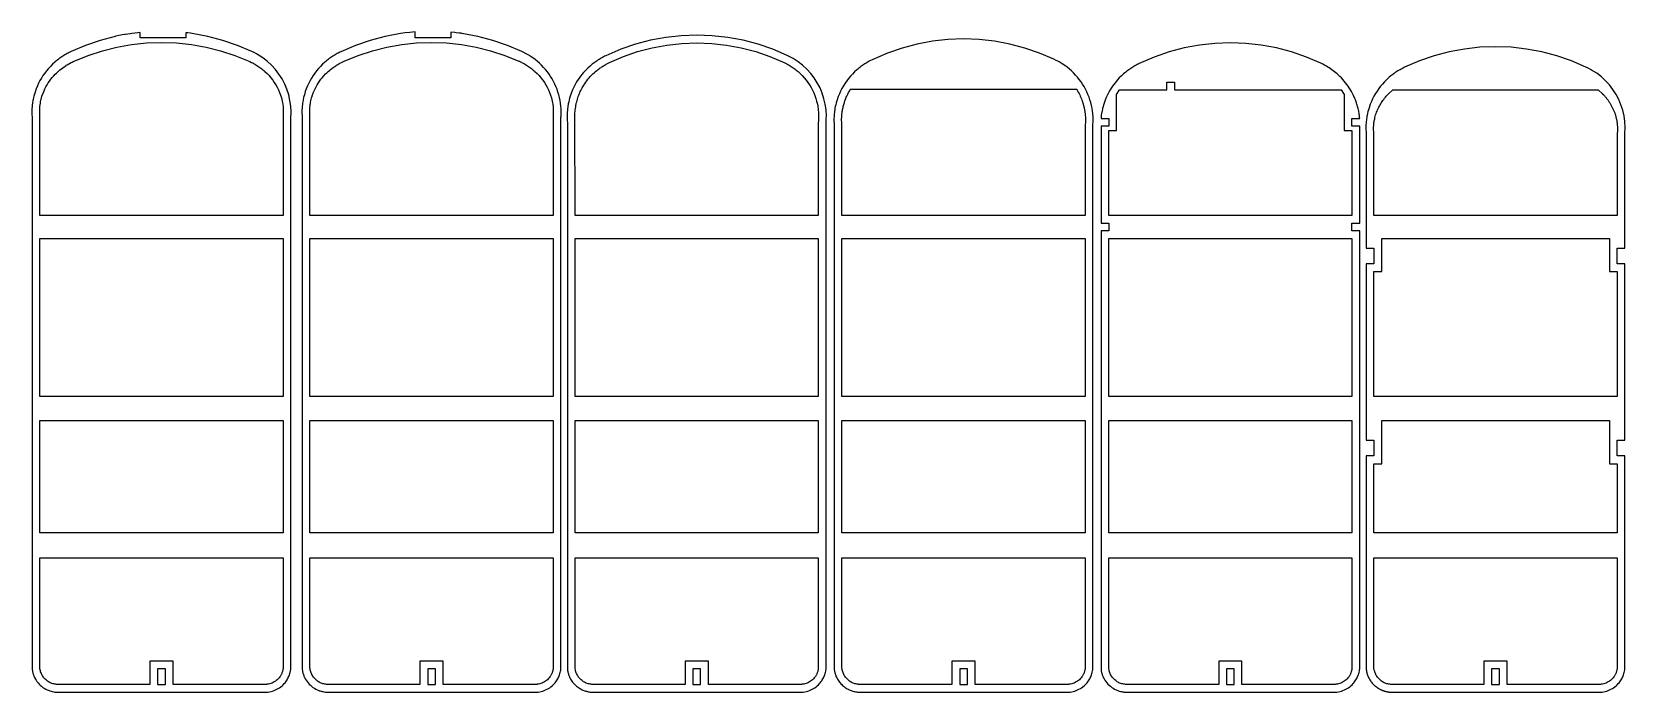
# Model space of a CAD drawing. Extents: x -23.6 to 62.2, y -80.9 to -11.5.
# Drawn here: x 10.8 to 62.2, y -80.9 to -59.6 of the extents above; entities that cross this region are included whole.
import ezdxf

# ---------------------------------------------------------------- set-up
doc = ezdxf.new("R2010")
doc.units = 0
doc.layers.get('0').update_dxf_attribs({"linetype": 'CONTINUOUS'})
doc.layers.add('SECTIONCUTEDGES', color=18, linetype='CONTINUOUS')

msp = doc.modelspace()

# ---------------------------------------------------------------- linework, layer by layer
msp.add_lwpolyline([(23.544, -80.666), (23.794, -80.666), (23.794, -80.166), (23.544, -80.166)], close=True)
at = {"layer": 'SECTIONCUTEDGES'}
for points in [[(11.215, -80.818), (11.264, -80.842), (11.324, -80.867), (11.35, -80.876), (11.391, -80.888), (11.419, -80.896), (11.438, -80.9), (11.475, -80.907), (11.513, -80.912), (11.537, -80.914), (11.557, -80.916), (18.348, -80.916), (18.393, -80.912), (18.442, -80.904), (18.491, -80.894), (18.54, -80.881), (18.587, -80.865), (18.634, -80.846), (18.679, -80.824), (18.723, -80.8), (18.765, -80.773), (18.805, -80.743), (18.844, -80.711), (18.881, -80.677), (18.915, -80.641), (18.94, -80.613), (18.963, -80.583), (18.984, -80.553), (19.005, -80.522), (19.024, -80.489), (19.041, -80.456), (19.057, -80.423), (19.072, -80.388), (19.085, -80.353), (19.096, -80.318), (19.106, -80.282), (19.118, -80.226), (19.124, -80.186), (19.126, -80.162), (19.126, -62.413), (19.129, -62.351), (19.134, -62.271), (19.136, -62.226), (19.136, -62.199), (19.126, -62.014), (19.1, -61.83), (19.059, -61.649), (19.002, -61.472), (18.93, -61.301), (18.844, -61.136), (18.744, -60.98), (18.631, -60.832), (18.506, -60.695), (18.369, -60.57), (18.222, -60.456), (18.052, -60.347), (18.023, -60.331), (17.939, -60.288), (17.869, -60.254), (17.406, -60.055), (16.932, -59.892), (16.446, -59.764), (15.947, -59.671), (15.934, -59.669), (15.885, -59.663), (15.799, -59.655), (15.742, -59.649), (15.742, -59.81), (14.264, -59.81), (14.264, -59.637), (14.184, -59.647), (13.995, -59.67), (13.941, -59.677), (13.867, -59.688), (13.793, -59.699), (13.756, -59.706), (13.682, -59.719), (13.645, -59.725), (13.571, -59.74), (13.478, -59.76), (13.458, -59.764), (12.973, -59.892), (12.498, -60.055), (12.037, -60.253), (12.012, -60.265), (11.975, -60.283), (11.942, -60.301), (11.907, -60.32), (11.873, -60.339), (11.838, -60.359), (11.804, -60.38), (11.771, -60.401), (11.738, -60.423), (11.705, -60.445), (11.672, -60.468), (11.64, -60.492), (11.609, -60.516), (11.577, -60.54), (11.518, -60.589), (11.509, -60.597), (11.436, -60.664), (11.368, -60.731), (11.303, -60.801), (11.241, -60.874), (11.183, -60.95), (11.128, -61.028), (11.077, -61.109), (11.03, -61.192), (10.986, -61.277), (10.946, -61.364), (10.91, -61.452), (10.871, -61.564), (10.851, -61.63), (10.835, -61.69), (10.824, -61.735), (10.811, -61.796), (10.804, -61.834), (10.8, -61.856), (10.793, -61.9), (10.789, -61.923), (10.784, -61.967), (10.779, -62.012), (10.775, -62.057), (10.773, -62.079), (10.77, -62.137), (10.769, -62.183), (10.769, -62.243), (10.77, -62.269), (10.773, -62.311), (10.775, -62.345), (10.778, -62.405), (10.778, -62.422), (10.779, -80.173), (10.781, -80.192), (10.785, -80.218), (10.788, -80.239), (10.792, -80.26), (10.797, -80.281), (10.802, -80.301), (10.807, -80.322), (10.814, -80.342), (10.82, -80.362), (10.828, -80.382), (10.836, -80.402), (10.844, -80.421), (10.853, -80.44), (10.871, -80.476), (10.875, -80.484), (10.903, -80.53), (10.934, -80.574), (10.967, -80.617), (11.003, -80.657), (11.041, -80.694), (11.081, -80.729), (11.124, -80.762), (11.169, -80.791)], [(19.932, -80.818), (19.98, -80.842), (20.033, -80.864), (20.047, -80.869), (20.07, -80.877), (20.104, -80.887), (20.136, -80.896), (20.155, -80.9), (20.192, -80.907), (20.23, -80.912), (20.254, -80.914), (20.273, -80.916), (27.065, -80.916), (27.11, -80.912), (27.159, -80.904), (27.208, -80.894), (27.257, -80.881), (27.304, -80.865), (27.351, -80.846), (27.396, -80.824), (27.44, -80.8), (27.482, -80.773), (27.522, -80.743), (27.561, -80.711), (27.598, -80.677), (27.632, -80.641), (27.657, -80.613), (27.68, -80.583), (27.701, -80.553), (27.722, -80.522), (27.74, -80.489), (27.758, -80.456), (27.774, -80.423), (27.788, -80.388), (27.801, -80.353), (27.813, -80.318), (27.823, -80.282), (27.832, -80.241), (27.837, -80.211), (27.842, -80.178), (27.843, -80.162), (27.843, -62.422), (27.845, -62.366), (27.847, -62.338), (27.851, -62.274), (27.852, -62.264), (27.853, -62.218), (27.853, -62.199), (27.85, -62.106), (27.843, -62.014), (27.832, -61.922), (27.817, -61.83), (27.798, -61.739), (27.776, -61.649), (27.749, -61.56), (27.719, -61.472), (27.685, -61.386), (27.647, -61.301), (27.606, -61.218), (27.561, -61.136), (27.513, -61.057), (27.461, -60.98), (27.406, -60.905), (27.348, -60.832), (27.287, -60.763), (27.222, -60.695), (27.155, -60.631), (27.086, -60.57), (27.013, -60.511), (26.939, -60.456), (26.854, -60.399), (26.827, -60.383), (26.788, -60.359), (26.726, -60.324), (26.625, -60.273), (26.585, -60.253), (26.123, -60.055), (25.649, -59.892), (25.163, -59.764), (24.651, -59.669), (24.624, -59.665), (24.56, -59.658), (24.465, -59.648), (24.415, -59.643), (24.296, -59.631), (24.296, -59.81), (23.144, -59.81), (23.144, -59.619), (22.972, -59.637), (22.817, -59.653), (22.672, -59.672), (22.175, -59.764), (21.69, -59.892), (21.215, -60.055), (20.741, -60.259), (20.711, -60.274), (20.659, -60.301), (20.624, -60.32), (20.59, -60.339), (20.555, -60.359), (20.521, -60.38), (20.488, -60.401), (20.455, -60.423), (20.422, -60.445), (20.389, -60.468), (20.357, -60.492), (20.326, -60.516), (20.294, -60.54), (20.253, -60.574), (20.223, -60.599), (20.152, -60.664), (20.085, -60.731), (20.02, -60.801), (19.958, -60.874), (19.9, -60.95), (19.845, -61.028), (19.794, -61.109), (19.747, -61.192), (19.703, -61.277), (19.663, -61.364), (19.627, -61.452), (19.595, -61.542), (19.576, -61.6), (19.563, -61.645), (19.548, -61.705), (19.541, -61.735), (19.528, -61.796), (19.52, -61.834), (19.513, -61.878), (19.506, -61.923), (19.5, -61.967), (19.496, -62.012), (19.493, -62.034), (19.49, -62.079), (19.487, -62.137), (19.486, -62.16), (19.486, -62.226), (19.486, -62.252), (19.489, -62.303), (19.494, -62.371), (19.495, -62.396), (19.495, -62.422), (19.495, -80.168), (19.497, -80.182), (19.5, -80.205), (19.505, -80.239), (19.509, -80.26), (19.514, -80.281), (19.519, -80.301), (19.524, -80.322), (19.531, -80.342), (19.537, -80.362), (19.545, -80.382), (19.552, -80.402), (19.561, -80.421), (19.57, -80.44), (19.581, -80.463), (19.592, -80.484), (19.62, -80.53), (19.65, -80.574), (19.684, -80.617), (19.719, -80.657), (19.758, -80.694), (19.798, -80.729), (19.841, -80.762), (19.886, -80.791)], [(11.028, -65.537), (11.029, -62.023), (11.035, -61.968), (11.043, -61.919), (11.052, -61.87), (11.062, -61.822), (11.07, -61.79), (11.082, -61.744), (11.096, -61.698), (11.13, -61.599), (11.162, -61.519), (11.192, -61.454), (11.225, -61.39), (11.26, -61.328), (11.298, -61.267), (11.339, -61.207), (11.382, -61.149), (11.427, -61.092), (11.475, -61.037), (11.524, -60.984), (11.561, -60.949), (11.571, -60.939), (11.619, -60.894), (11.648, -60.869), (11.677, -60.845), (11.721, -60.81), (11.765, -60.777), (11.81, -60.745), (11.86, -60.711), (11.88, -60.698), (11.91, -60.68), (11.96, -60.65), (11.981, -60.638), (12.033, -60.61), (12.065, -60.594), (12.106, -60.574), (12.137, -60.559), (12.588, -60.376), (13.046, -60.226), (13.513, -60.109), (13.988, -60.025), (14.469, -59.974), (14.952, -59.957), (15.436, -59.974), (15.916, -60.025), (16.392, -60.109), (16.859, -60.226), (17.316, -60.376), (17.8, -60.574), (17.856, -60.602), (17.896, -60.623), (17.931, -60.642), (17.965, -60.662), (17.999, -60.682), (18.032, -60.703), (18.065, -60.724), (18.097, -60.746), (18.129, -60.769), (18.16, -60.792), (18.191, -60.816), (18.221, -60.84), (18.255, -60.868), (18.289, -60.897), (18.358, -60.962), (18.423, -61.029), (18.484, -61.099), (18.541, -61.172), (18.594, -61.248), (18.643, -61.326), (18.688, -61.406), (18.728, -61.488), (18.764, -61.572), (18.796, -61.658), (18.823, -61.745), (18.85, -61.857), (18.857, -61.892), (18.868, -61.961), (18.877, -62.028), (18.877, -65.537)], [(19.745, -65.537), (19.745, -62.026), (19.748, -62.002), (19.755, -61.951), (19.757, -61.935), (19.766, -61.886), (19.776, -61.838), (19.787, -61.79), (19.799, -61.744), (19.813, -61.698), (19.816, -61.687), (19.847, -61.599), (19.852, -61.586), (19.879, -61.519), (19.909, -61.454), (19.942, -61.39), (19.977, -61.328), (20.015, -61.267), (20.055, -61.207), (20.098, -61.149), (20.144, -61.092), (20.191, -61.037), (20.25, -60.976), (20.288, -60.939), (20.329, -60.901), (20.372, -60.863), (20.408, -60.833), (20.452, -60.799), (20.497, -60.766), (20.527, -60.745), (20.577, -60.711), (20.597, -60.698), (20.627, -60.68), (20.677, -60.65), (20.708, -60.632), (20.76, -60.605), (20.803, -60.584), (20.844, -60.564), (21.305, -60.376), (21.762, -60.226), (22.23, -60.109), (22.705, -60.025), (23.186, -59.974), (23.669, -59.957), (24.152, -59.974), (24.633, -60.025), (25.108, -60.109), (25.576, -60.226), (26.033, -60.376), (26.484, -60.559), (26.503, -60.568), (26.537, -60.584), (26.568, -60.6), (26.596, -60.614), (26.631, -60.633), (26.665, -60.652), (26.699, -60.672), (26.732, -60.692), (26.765, -60.714), (26.798, -60.735), (26.83, -60.758), (26.861, -60.78), (26.892, -60.804), (26.923, -60.828), (26.953, -60.852), (26.976, -60.871), (27.007, -60.899), (27.075, -60.962), (27.14, -61.029), (27.2, -61.099), (27.258, -61.172), (27.311, -61.248), (27.36, -61.326), (27.405, -61.406), (27.445, -61.488), (27.481, -61.572), (27.513, -61.658), (27.54, -61.745), (27.567, -61.857), (27.576, -61.904), (27.584, -61.951), (27.587, -61.97), (27.594, -62.026), (27.594, -65.537)], [(28.501, -80.823), (28.528, -80.837), (28.555, -80.849), (28.583, -80.861), (28.612, -80.871), (28.64, -80.881), (28.669, -80.889), (28.698, -80.896), (28.727, -80.902), (28.756, -80.908), (28.786, -80.912), (28.831, -80.916), (35.623, -80.916), (35.668, -80.912), (35.718, -80.904), (35.767, -80.894), (35.815, -80.881), (35.862, -80.865), (35.909, -80.846), (35.954, -80.824), (35.998, -80.8), (36.04, -80.773), (36.081, -80.743), (36.119, -80.711), (36.156, -80.677), (36.191, -80.641), (36.215, -80.613), (36.238, -80.583), (36.26, -80.553), (36.28, -80.522), (36.299, -80.489), (36.316, -80.456), (36.332, -80.423), (36.347, -80.388), (36.36, -80.353), (36.371, -80.318), (36.381, -80.282), (36.39, -80.241), (36.395, -80.216), (36.4, -80.18), (36.402, -80.162), (36.402, -62.538), (36.404, -62.476), (36.41, -62.396), (36.411, -62.351), (36.411, -62.324), (36.401, -62.139), (36.375, -61.955), (36.334, -61.774), (36.277, -61.597), (36.206, -61.426), (36.119, -61.261), (36.019, -61.105), (35.906, -60.957), (35.781, -60.82), (35.644, -60.695), (35.497, -60.581), (35.337, -60.478), (35.298, -60.456), (35.25, -60.431), (35.165, -60.389), (35.143, -60.378), (34.682, -60.18), (34.207, -60.017), (33.722, -59.889), (33.228, -59.797), (32.729, -59.742), (32.228, -59.723), (31.726, -59.742), (31.227, -59.797), (30.733, -59.889), (30.248, -60.017), (29.773, -60.18), (29.29, -60.389), (29.255, -60.406), (29.217, -60.426), (29.182, -60.445), (29.148, -60.464), (29.114, -60.484), (29.08, -60.505), (29.046, -60.526), (29.013, -60.548), (28.98, -60.57), (28.948, -60.593), (28.916, -60.616), (28.884, -60.64), (28.853, -60.665), (28.796, -60.712), (28.784, -60.722), (28.711, -60.788), (28.643, -60.856), (28.578, -60.926), (28.517, -60.999), (28.458, -61.075), (28.404, -61.153), (28.352, -61.234), (28.305, -61.317), (28.261, -61.402), (28.221, -61.489), (28.185, -61.577), (28.146, -61.689), (28.126, -61.755), (28.11, -61.815), (28.096, -61.876), (28.083, -61.937), (28.075, -61.981), (28.071, -62.003), (28.065, -62.048), (28.059, -62.092), (28.054, -62.137), (28.052, -62.159), (28.048, -62.204), (28.047, -62.227), (28.045, -62.285), (28.044, -62.351), (28.044, -62.368), (28.047, -62.419), (28.051, -62.479), (28.053, -62.538), (28.054, -80.168), (28.057, -80.194), (28.06, -80.221), (28.065, -80.247), (28.07, -80.273), (28.077, -80.299), (28.084, -80.325), (28.092, -80.351), (28.101, -80.376), (28.111, -80.401), (28.121, -80.426), (28.133, -80.45), (28.145, -80.474), (28.158, -80.497), (28.178, -80.529), (28.199, -80.56), (28.221, -80.59), (28.244, -80.619), (28.269, -80.647), (28.295, -80.674), (28.323, -80.7), (28.351, -80.724), (28.38, -80.747), (28.411, -80.769), (28.442, -80.79), (28.474, -80.809)], [(28.303, -65.537), (28.293, -62.334), (28.294, -62.3), (28.297, -62.253), (28.304, -62.17), (28.308, -62.137), (28.314, -62.088), (28.321, -62.039), (28.33, -61.991), (28.34, -61.943), (28.35, -61.895), (28.356, -61.871), (28.367, -61.829), (28.379, -61.787), (28.392, -61.746), (28.405, -61.705), (28.42, -61.664), (28.436, -61.624), (28.453, -61.584), (28.47, -61.545), (28.489, -61.505), (28.508, -61.467), (28.528, -61.428), (28.549, -61.391), (28.579, -61.34), (28.611, -61.291), (28.644, -61.243), (28.678, -61.196), (28.714, -61.149), (28.752, -61.105), (28.791, -61.061), (28.831, -61.018), (28.873, -60.977), (28.915, -60.937), (28.959, -60.899), (29.005, -60.862), (29.031, -60.841), (29.057, -60.821), (29.084, -60.802), (29.111, -60.783), (29.138, -60.764), (29.165, -60.746), (29.193, -60.728), (29.221, -60.711), (29.249, -60.694), (29.278, -60.677), (29.307, -60.661), (29.368, -60.629), (29.413, -60.607), (29.864, -60.414), (30.321, -60.256), (30.788, -60.133), (31.264, -60.044), (31.744, -59.991), (32.228, -59.973), (32.711, -59.991), (33.191, -60.044), (33.667, -60.133), (34.134, -60.256), (34.592, -60.414), (35.069, -60.62), (35.109, -60.64), (35.137, -60.655), (35.172, -60.674), (35.206, -60.694), (35.24, -60.715), (35.274, -60.736), (35.307, -60.758), (35.339, -60.78), (35.372, -60.804), (35.404, -60.827), (35.435, -60.852), (35.466, -60.877), (35.496, -60.902), (35.556, -60.956), (35.565, -60.964), (35.633, -61.031), (35.698, -61.102), (35.759, -61.176), (35.816, -61.252), (35.869, -61.332), (35.918, -61.414), (35.963, -61.498), (36.003, -61.585), (36.039, -61.673), (36.071, -61.764), (36.098, -61.855), (36.12, -61.948), (36.131, -62), (36.14, -62.053), (36.145, -62.095), (36.152, -62.15), (36.156, -62.203), (36.16, -62.261), (36.161, -62.296), (36.162, -62.349), (36.161, -62.396), (36.153, -62.519), (36.152, -62.547), (36.152, -65.537)], [(37.125, -80.83), (37.153, -80.843), (37.18, -80.855), (37.209, -80.866), (37.237, -80.876), (37.266, -80.885), (37.295, -80.893), (37.324, -80.899), (37.353, -80.905), (37.382, -80.91), (37.412, -80.913), (37.443, -80.916), (44.234, -80.916), (44.279, -80.912), (44.329, -80.904), (44.378, -80.894), (44.426, -80.881), (44.474, -80.865), (44.52, -80.846), (44.565, -80.824), (44.609, -80.8), (44.651, -80.773), (44.692, -80.743), (44.731, -80.711), (44.767, -80.677), (44.802, -80.641), (44.826, -80.613), (44.849, -80.583), (44.871, -80.553), (44.891, -80.522), (44.91, -80.489), (44.927, -80.456), (44.943, -80.423), (44.958, -80.388), (44.971, -80.353), (44.982, -80.318), (44.992, -80.282), (45.005, -80.221), (45.008, -80.201), (45.013, -80.162), (45.013, -62.663), (45.015, -62.607), (45.021, -62.523), (45.022, -62.477), (45.022, -62.449), (45.019, -62.356), (45.012, -62.264), (45.001, -62.171), (44.987, -62.08), (44.968, -61.989), (44.945, -61.899), (44.919, -61.81), (44.889, -61.722), (44.854, -61.635), (44.817, -61.551), (44.775, -61.467), (44.73, -61.386), (44.682, -61.307), (44.63, -61.23), (44.575, -61.155), (44.517, -61.082), (44.456, -61.012), (44.392, -60.945), (44.325, -60.881), (44.255, -60.82), (44.183, -60.761), (44.108, -60.706), (44.02, -60.647), (43.924, -60.589), (43.884, -60.568), (43.824, -60.537), (43.754, -60.503), (43.293, -60.305), (42.818, -60.142), (42.333, -60.014), (41.839, -59.922), (41.34, -59.867), (40.839, -59.848), (40.337, -59.867), (39.838, -59.922), (39.345, -60.014), (38.859, -60.142), (38.385, -60.305), (37.895, -60.517), (37.838, -60.546), (37.794, -60.569), (37.759, -60.589), (37.725, -60.609), (37.691, -60.63), (37.657, -60.651), (37.624, -60.673), (37.591, -60.695), (37.559, -60.718), (37.527, -60.741), (37.495, -60.765), (37.464, -60.79), (37.425, -60.822), (37.395, -60.847), (37.322, -60.913), (37.254, -60.981), (37.189, -61.051), (37.128, -61.124), (37.07, -61.2), (37.015, -61.278), (36.964, -61.359), (36.916, -61.442), (36.872, -61.527), (36.832, -61.613), (36.796, -61.702), (36.76, -61.807), (36.737, -61.88), (36.729, -61.91), (36.714, -61.97), (36.7, -62.031), (36.69, -62.084), (36.682, -62.128), (36.676, -62.172), (36.67, -62.217), (36.665, -62.262), (36.661, -62.307), (36.658, -62.364), (36.656, -62.398), (36.655, -62.456), (36.656, -62.51), (36.659, -62.561), (36.663, -62.621), (36.665, -62.672), (36.665, -80.162), (36.666, -80.179), (36.668, -80.194), (36.671, -80.221), (36.676, -80.247), (36.681, -80.273), (36.688, -80.299), (36.695, -80.325), (36.703, -80.351), (36.712, -80.376), (36.722, -80.401), (36.732, -80.426), (36.744, -80.45), (36.756, -80.474), (36.769, -80.497), (36.789, -80.529), (36.81, -80.56), (36.832, -80.59), (36.856, -80.619), (36.881, -80.647), (36.907, -80.674), (36.934, -80.7), (36.962, -80.724), (36.992, -80.747), (37.022, -80.769), (37.053, -80.79), (37.085, -80.809), (37.112, -80.823)], [(45.761, -80.842), (45.84, -80.873), (45.866, -80.882), (45.903, -80.892), (45.935, -80.9), (45.964, -80.905), (46.001, -80.911), (46.011, -80.912), (46.048, -80.915), (46.054, -80.916), (52.846, -80.916), (52.89, -80.912), (52.94, -80.904), (52.989, -80.894), (53.037, -80.881), (53.085, -80.865), (53.131, -80.846), (53.176, -80.824), (53.22, -80.8), (53.263, -80.773), (53.303, -80.743), (53.342, -80.711), (53.378, -80.677), (53.413, -80.641), (53.437, -80.613), (53.46, -80.583), (53.482, -80.553), (53.502, -80.522), (53.521, -80.489), (53.539, -80.456), (53.555, -80.423), (53.569, -80.388), (53.582, -80.353), (53.594, -80.318), (53.603, -80.282), (53.616, -80.221), (53.62, -80.196), (53.624, -80.168), (53.624, -80.162), (53.624, -66.034), (53.374, -66.034), (53.374, -65.784), (53.624, -65.784), (53.624, -62.659), (53.374, -62.659), (53.374, -62.409), (53.625, -62.409), (53.621, -62.385), (53.615, -62.314), (53.61, -62.279), (53.604, -62.238), (53.597, -62.195), (53.595, -62.181), (53.586, -62.138), (53.576, -62.095), (53.567, -62.058), (53.557, -62.022), (53.546, -61.985), (53.535, -61.949), (53.523, -61.913), (53.511, -61.877), (53.498, -61.842), (53.484, -61.806), (53.47, -61.771), (53.455, -61.736), (53.44, -61.702), (53.424, -61.667), (53.394, -61.605), (53.361, -61.545), (53.326, -61.485), (53.29, -61.426), (53.252, -61.369), (53.211, -61.313), (53.169, -61.258), (53.125, -61.205), (53.08, -61.153), (53.033, -61.103), (52.984, -61.054), (52.934, -61.007), (52.894, -60.972), (52.854, -60.939), (52.814, -60.906), (52.772, -60.874), (52.73, -60.843), (52.687, -60.813), (52.644, -60.784), (52.6, -60.756), (52.555, -60.728), (52.532, -60.715), (52.486, -60.69), (52.44, -60.665), (52.365, -60.628), (51.904, -60.43), (51.429, -60.267), (50.944, -60.139), (50.45, -60.047), (49.952, -59.992), (49.45, -59.973), (48.948, -59.992), (48.449, -60.047), (47.956, -60.139), (47.47, -60.267), (46.996, -60.43), (46.509, -60.64), (46.473, -60.658), (46.44, -60.676), (46.405, -60.694), (46.37, -60.714), (46.336, -60.734), (46.302, -60.755), (46.268, -60.776), (46.235, -60.798), (46.202, -60.82), (46.17, -60.843), (46.138, -60.866), (46.106, -60.89), (46.075, -60.915), (46.042, -60.942), (46.004, -60.974), (45.933, -61.038), (45.865, -61.106), (45.801, -61.176), (45.739, -61.249), (45.681, -61.325), (45.626, -61.403), (45.575, -61.484), (45.527, -61.567), (45.484, -61.652), (45.444, -61.738), (45.408, -61.827), (45.376, -61.917), (45.356, -61.98), (45.341, -62.029), (45.327, -62.088), (45.323, -62.102), (45.31, -62.161), (45.299, -62.222), (45.295, -62.24), (45.286, -62.307), (45.279, -62.378), (45.276, -62.409), (45.526, -62.409), (45.526, -62.659), (45.276, -62.659), (45.276, -65.784), (45.526, -65.784), (45.526, -66.034), (45.276, -66.034), (45.276, -80.168), (45.279, -80.192), (45.282, -80.218), (45.286, -80.239), (45.29, -80.26), (45.294, -80.281), (45.299, -80.301), (45.305, -80.322), (45.311, -80.342), (45.318, -80.362), (45.325, -80.382), (45.333, -80.402), (45.342, -80.421), (45.35, -80.44), (45.373, -80.483), (45.401, -80.53), (45.431, -80.574), (45.464, -80.617), (45.5, -80.657), (45.538, -80.694), (45.579, -80.729), (45.622, -80.762), (45.667, -80.791), (45.713, -80.818)], [(54.349, -80.855), (54.365, -80.861), (54.381, -80.867), (54.398, -80.873), (54.414, -80.878), (54.43, -80.883), (54.446, -80.888), (54.463, -80.892), (54.479, -80.896), (54.496, -80.9), (54.512, -80.903), (54.529, -80.906), (54.546, -80.909), (54.563, -80.911), (54.579, -80.913), (54.608, -80.915), (61.404, -80.916), (61.449, -80.912), (61.498, -80.904), (61.547, -80.894), (61.596, -80.881), (61.643, -80.865), (61.69, -80.846), (61.735, -80.824), (61.779, -80.8), (61.821, -80.773), (61.861, -80.743), (61.9, -80.711), (61.937, -80.677), (61.971, -80.641), (61.996, -80.613), (62.019, -80.583), (62.04, -80.553), (62.061, -80.522), (62.08, -80.489), (62.097, -80.456), (62.113, -80.423), (62.128, -80.388), (62.14, -80.353), (62.152, -80.318), (62.162, -80.282), (62.172, -80.236), (62.178, -80.201), (62.182, -80.17), (62.182, -80.162), (62.182, -73.293), (61.935, -73.293), (61.935, -72.793), (62.182, -72.793), (62.182, -67.096), (61.935, -67.096), (61.935, -66.597), (62.182, -66.597), (62.182, -62.913), (62.183, -62.895), (62.186, -62.833), (62.19, -62.771), (62.192, -62.726), (62.192, -62.699), (62.182, -62.514), (62.156, -62.33), (62.115, -62.149), (62.058, -61.972), (61.986, -61.8), (61.9, -61.636), (61.8, -61.479), (61.687, -61.332), (61.561, -61.195), (61.425, -61.069), (61.278, -60.956), (61.111, -60.849), (61.079, -60.831), (60.995, -60.788), (60.924, -60.753), (60.462, -60.555), (59.988, -60.392), (59.502, -60.264), (59.009, -60.172), (58.51, -60.116), (58.008, -60.098), (57.507, -60.116), (57.008, -60.172), (56.514, -60.264), (56.029, -60.392), (55.554, -60.555), (55.074, -60.762), (55.041, -60.778), (55.003, -60.798), (54.963, -60.819), (54.929, -60.839), (54.894, -60.859), (54.86, -60.88), (54.827, -60.901), (54.794, -60.923), (54.761, -60.945), (54.728, -60.968), (54.696, -60.991), (54.665, -61.015), (54.633, -61.04), (54.578, -61.085), (54.569, -61.093), (54.491, -61.163), (54.424, -61.231), (54.359, -61.301), (54.297, -61.374), (54.239, -61.45), (54.184, -61.528), (54.133, -61.609), (54.086, -61.692), (54.042, -61.777), (54.002, -61.863), (53.966, -61.952), (53.927, -62.064), (53.907, -62.13), (53.891, -62.19), (53.876, -62.25), (53.864, -62.311), (53.86, -62.333), (53.852, -62.378), (53.845, -62.422), (53.84, -62.467), (53.835, -62.512), (53.831, -62.556), (53.827, -62.614), (53.826, -62.637), (53.825, -62.694), (53.825, -62.726), (53.826, -62.769), (53.827, -62.794), (53.83, -62.828), (53.833, -62.888), (53.834, -62.922), (53.834, -66.597), (54.081, -66.597), (54.081, -67.096), (53.834, -67.096), (53.834, -72.793), (54.081, -72.793), (54.081, -73.293), (53.834, -73.293), (53.835, -80.172), (53.837, -80.189), (53.841, -80.223), (53.847, -80.252), (53.853, -80.281), (53.86, -80.31), (53.868, -80.338), (53.878, -80.366), (53.888, -80.393), (53.9, -80.421), (53.912, -80.447), (53.925, -80.474), (53.94, -80.499), (53.955, -80.524), (53.972, -80.55), (53.99, -80.575), (54.009, -80.599), (54.028, -80.623), (54.049, -80.646), (54.07, -80.668), (54.092, -80.689), (54.115, -80.71), (54.138, -80.729), (54.162, -80.748), (54.187, -80.766), (54.212, -80.783), (54.227, -80.792), (54.242, -80.801), (54.257, -80.81), (54.272, -80.818), (54.287, -80.826), (54.302, -80.834), (54.318, -80.841), (54.334, -80.848)], [(36.915, -65.537), (36.914, -62.665), (36.914, -62.64), (36.91, -62.581), (36.907, -62.548), (36.906, -62.523), (36.904, -62.473), (36.905, -62.437), (36.905, -62.401), (36.906, -62.383), (36.908, -62.347), (36.911, -62.311), (36.914, -62.275), (36.92, -62.223), (36.925, -62.189), (36.93, -62.156), (36.936, -62.122), (36.943, -62.089), (36.95, -62.056), (36.957, -62.023), (36.966, -61.99), (36.975, -61.957), (36.984, -61.924), (36.994, -61.892), (37.01, -61.843), (37.022, -61.809), (37.035, -61.776), (37.042, -61.76), (37.055, -61.727), (37.069, -61.694), (37.09, -61.65), (37.102, -61.625), (37.127, -61.576), (37.154, -61.527), (37.182, -61.477), (37.186, -61.471), (37.19, -61.466), (37.193, -61.464), (37.194, -61.463), (44.484, -61.464), (44.486, -61.465), (44.49, -61.469), (44.495, -61.476), (44.541, -61.559), (44.566, -61.606), (44.59, -61.655), (44.605, -61.689), (44.615, -61.711), (44.634, -61.755), (44.643, -61.778), (44.66, -61.823), (44.676, -61.868), (44.683, -61.891), (44.697, -61.937), (44.704, -61.962), (44.711, -61.988), (44.717, -62.013), (44.723, -62.039), (44.729, -62.064), (44.735, -62.09), (44.74, -62.115), (44.744, -62.141), (44.749, -62.167), (44.753, -62.193), (44.756, -62.219), (44.76, -62.245), (44.764, -62.283), (44.767, -62.321), (44.77, -62.359), (44.771, -62.378), (44.772, -62.416), (44.773, -62.454), (44.773, -62.498), (44.77, -62.548), (44.766, -62.597), (44.764, -62.63), (44.763, -62.672), (44.763, -65.537)], [(45.526, -65.537), (45.526, -62.798), (45.776, -62.798), (45.776, -61.635), (45.868, -61.49), (47.398, -61.49), (47.398, -61.241), (47.648, -61.241), (47.648, -61.49), (53.031, -61.49), (53.124, -61.635), (53.124, -62.798), (53.374, -62.798), (53.374, -65.537)], [(54.084, -65.537), (54.084, -62.922), (54.082, -62.876), (54.081, -62.852), (54.078, -62.829), (54.075, -62.791), (54.074, -62.752), (54.075, -62.695), (54.078, -62.641), (54.079, -62.62), (54.082, -62.591), (54.086, -62.553), (54.091, -62.516), (54.097, -62.478), (54.1, -62.46), (54.108, -62.423), (54.116, -62.386), (54.128, -62.342), (54.14, -62.299), (54.154, -62.256), (54.169, -62.214), (54.185, -62.172), (54.203, -62.131), (54.221, -62.091), (54.24, -62.052), (54.26, -62.014), (54.28, -61.976), (54.302, -61.938), (54.325, -61.902), (54.349, -61.865), (54.374, -61.83), (54.399, -61.795), (54.426, -61.76), (54.453, -61.727), (54.484, -61.69), (54.511, -61.66), (54.534, -61.636), (54.554, -61.616), (54.693, -61.49), (61.324, -61.49), (61.462, -61.615), (61.499, -61.654), (61.516, -61.672), (61.532, -61.69), (61.548, -61.709), (61.564, -61.728), (61.58, -61.747), (61.595, -61.766), (61.61, -61.785), (61.625, -61.805), (61.639, -61.825), (61.653, -61.845), (61.667, -61.865), (61.681, -61.886), (61.694, -61.906), (61.707, -61.927), (61.72, -61.948), (61.732, -61.969), (61.744, -61.991), (61.756, -62.012), (61.767, -62.034), (61.778, -62.056), (61.789, -62.078), (61.8, -62.1), (61.81, -62.122), (61.82, -62.145), (61.829, -62.166), (61.837, -62.188), (61.846, -62.21), (61.854, -62.232), (61.861, -62.254), (61.869, -62.276), (61.876, -62.298), (61.882, -62.32), (61.889, -62.343), (61.895, -62.365), (61.9, -62.388), (61.906, -62.41), (61.91, -62.433), (61.915, -62.456), (61.919, -62.479), (61.923, -62.502), (61.927, -62.525), (61.93, -62.548), (61.933, -62.571), (61.935, -62.594), (61.937, -62.617), (61.939, -62.64), (61.94, -62.663), (61.942, -62.699), (61.942, -62.744), (61.94, -62.802), (61.933, -62.916), (61.933, -65.537)], [(11.028, -71.384), (11.028, -66.281), (18.877, -66.281), (18.877, -71.384)], [(19.745, -71.384), (19.745, -66.281), (27.594, -66.281), (27.594, -71.384)], [(28.303, -71.384), (28.303, -66.281), (36.152, -66.281), (36.152, -71.384)], [(36.915, -71.384), (36.915, -66.281), (44.763, -66.281), (44.763, -71.384)], [(45.526, -71.384), (45.526, -66.281), (53.374, -66.281), (53.374, -71.384)], [(54.084, -71.384), (54.084, -67.352), (54.334, -67.352), (54.334, -66.281), (61.683, -66.281), (61.683, -67.352), (61.933, -67.352), (61.933, -71.384)], [(11.028, -75.777), (11.028, -72.156), (18.877, -72.156), (18.877, -75.778)], [(19.745, -75.778), (19.745, -72.156), (27.593, -72.156), (27.593, -75.778)], [(28.308, -75.778), (28.308, -72.156), (36.152, -72.156), (36.152, -75.778)], [(36.915, -75.778), (36.915, -72.156), (44.763, -72.156), (44.763, -75.778)], [(45.526, -75.778), (45.526, -72.156), (53.374, -72.156), (53.374, -75.778)], [(54.084, -75.778), (54.084, -73.548), (54.334, -73.548), (54.334, -72.156), (61.683, -72.156), (61.683, -73.548), (61.933, -73.548), (61.933, -75.778)], [(11.303, -80.58), (11.276, -80.563), (11.251, -80.544), (11.226, -80.524), (11.203, -80.503), (11.181, -80.48), (11.16, -80.456), (11.14, -80.431), (11.122, -80.404), (11.105, -80.377), (11.09, -80.349), (11.076, -80.32), (11.064, -80.291), (11.053, -80.261), (11.044, -80.23), (11.037, -80.199), (11.031, -80.165), (11.028, -80.145), (11.028, -76.584), (18.877, -76.585), (18.876, -80.144), (18.875, -80.16), (18.872, -80.18), (18.87, -80.195), (18.866, -80.215), (18.861, -80.236), (18.855, -80.256), (18.849, -80.276), (18.842, -80.296), (18.834, -80.316), (18.825, -80.335), (18.816, -80.354), (18.806, -80.372), (18.795, -80.39), (18.783, -80.408), (18.771, -80.425), (18.746, -80.457), (18.719, -80.487), (18.69, -80.515), (18.659, -80.541), (18.627, -80.564), (18.593, -80.586), (18.557, -80.605), (18.521, -80.622), (18.483, -80.636), (18.445, -80.647), (18.405, -80.656), (18.355, -80.664), (18.34, -80.665), (18.333, -80.666), (15.327, -80.666), (15.327, -79.916), (14.578, -79.916), (14.578, -80.666), (11.559, -80.665), (11.544, -80.663), (11.509, -80.659), (11.478, -80.652), (11.448, -80.644), (11.417, -80.635), (11.388, -80.624), (11.359, -80.611), (11.33, -80.596)], [(20.047, -80.596), (20.02, -80.58), (19.993, -80.563), (19.968, -80.544), (19.943, -80.524), (19.92, -80.503), (19.898, -80.48), (19.877, -80.456), (19.857, -80.431), (19.839, -80.404), (19.822, -80.377), (19.806, -80.349), (19.793, -80.32), (19.78, -80.291), (19.77, -80.261), (19.761, -80.23), (19.753, -80.199), (19.747, -80.159), (19.745, -80.143), (19.745, -76.585), (27.593, -76.585), (27.593, -80.144), (27.593, -80.153), (27.591, -80.169), (27.587, -80.195), (27.583, -80.215), (27.578, -80.236), (27.572, -80.256), (27.566, -80.276), (27.559, -80.296), (27.551, -80.316), (27.542, -80.335), (27.533, -80.354), (27.523, -80.372), (27.512, -80.39), (27.5, -80.408), (27.488, -80.425), (27.463, -80.457), (27.436, -80.487), (27.407, -80.515), (27.376, -80.541), (27.344, -80.564), (27.31, -80.586), (27.274, -80.605), (27.238, -80.622), (27.2, -80.636), (27.161, -80.647), (27.122, -80.656), (27.081, -80.663), (27.064, -80.665), (27.049, -80.666), (24.044, -80.666), (24.044, -79.916), (23.294, -79.916), (23.294, -80.666), (20.283, -80.666), (20.258, -80.663), (20.226, -80.659), (20.195, -80.652), (20.164, -80.644), (20.134, -80.635), (20.105, -80.624), (20.076, -80.611)], [(28.606, -80.596), (28.578, -80.58), (28.552, -80.563), (28.526, -80.544), (28.502, -80.524), (28.478, -80.503), (28.456, -80.48), (28.435, -80.456), (28.415, -80.431), (28.397, -80.404), (28.38, -80.377), (28.365, -80.349), (28.351, -80.32), (28.339, -80.291), (28.328, -80.261), (28.319, -80.23), (28.312, -80.199), (28.305, -80.158), (28.303, -80.145), (28.303, -76.585), (36.152, -76.585), (36.151, -80.157), (36.148, -80.179), (36.145, -80.195), (36.141, -80.215), (36.136, -80.236), (36.131, -80.256), (36.124, -80.276), (36.117, -80.296), (36.109, -80.316), (36.1, -80.335), (36.091, -80.354), (36.081, -80.373), (36.07, -80.391), (36.058, -80.408), (36.046, -80.426), (36.021, -80.457), (35.994, -80.487), (35.965, -80.515), (35.934, -80.541), (35.902, -80.564), (35.868, -80.586), (35.832, -80.605), (35.796, -80.622), (35.758, -80.636), (35.72, -80.647), (35.68, -80.656), (35.626, -80.664), (35.608, -80.666), (32.602, -80.666), (32.602, -79.916), (31.853, -79.916), (31.853, -80.666), (28.846, -80.666), (28.821, -80.664), (28.785, -80.659), (28.754, -80.652), (28.723, -80.644), (28.693, -80.635), (28.663, -80.624), (28.634, -80.611)], [(37.245, -80.611), (37.217, -80.596), (37.189, -80.58), (37.163, -80.563), (37.137, -80.544), (37.113, -80.524), (37.09, -80.503), (37.067, -80.48), (37.046, -80.456), (37.027, -80.431), (37.008, -80.404), (36.991, -80.377), (36.976, -80.349), (36.962, -80.32), (36.95, -80.291), (36.939, -80.261), (36.93, -80.23), (36.923, -80.199), (36.917, -80.165), (36.915, -80.143), (36.915, -76.585), (44.763, -76.585), (44.762, -80.151), (44.76, -80.174), (44.758, -80.183), (44.752, -80.215), (44.747, -80.236), (44.742, -80.256), (44.735, -80.276), (44.728, -80.296), (44.72, -80.316), (44.712, -80.335), (44.702, -80.354), (44.692, -80.372), (44.681, -80.39), (44.67, -80.408), (44.658, -80.425), (44.633, -80.457), (44.606, -80.487), (44.577, -80.515), (44.546, -80.541), (44.513, -80.564), (44.479, -80.586), (44.444, -80.605), (44.407, -80.622), (44.369, -80.636), (44.331, -80.647), (44.292, -80.656), (44.245, -80.664), (44.224, -80.666), (41.214, -80.666), (41.214, -79.916), (40.464, -79.916), (40.464, -80.666), (37.453, -80.666), (37.435, -80.664), (37.396, -80.659), (37.365, -80.652), (37.334, -80.644), (37.304, -80.635), (37.274, -80.624)], [(45.828, -80.596), (45.801, -80.58), (45.774, -80.563), (45.749, -80.544), (45.724, -80.524), (45.701, -80.503), (45.678, -80.48), (45.657, -80.456), (45.638, -80.431), (45.619, -80.404), (45.603, -80.377), (45.587, -80.349), (45.573, -80.32), (45.561, -80.291), (45.551, -80.261), (45.542, -80.23), (45.534, -80.199), (45.527, -80.157), (45.526, -80.143), (45.526, -76.585), (53.374, -76.585), (53.374, -80.151), (53.372, -80.166), (53.369, -80.188), (53.363, -80.215), (53.359, -80.236), (53.353, -80.256), (53.347, -80.276), (53.339, -80.296), (53.332, -80.316), (53.323, -80.335), (53.313, -80.354), (53.303, -80.372), (53.292, -80.39), (53.281, -80.408), (53.269, -80.425), (53.244, -80.457), (53.217, -80.487), (53.188, -80.515), (53.157, -80.541), (53.124, -80.564), (53.09, -80.586), (53.055, -80.605), (53.018, -80.622), (52.981, -80.636), (52.942, -80.647), (52.903, -80.656), (52.859, -80.663), (52.837, -80.666), (52.83, -80.666), (49.825, -80.666), (49.825, -79.916), (49.075, -79.916), (49.075, -80.666), (46.064, -80.666), (46.04, -80.663), (46.007, -80.659), (45.976, -80.652), (45.945, -80.644), (45.915, -80.635), (45.885, -80.624), (45.856, -80.611)], [(54.62, -80.665), (54.597, -80.663), (54.565, -80.659), (54.534, -80.652), (54.504, -80.644), (54.473, -80.635), (54.444, -80.624), (54.415, -80.611), (54.386, -80.596), (54.359, -80.58), (54.332, -80.563), (54.307, -80.544), (54.282, -80.524), (54.259, -80.503), (54.237, -80.48), (54.216, -80.456), (54.196, -80.431), (54.178, -80.404), (54.161, -80.377), (54.146, -80.349), (54.132, -80.32), (54.119, -80.291), (54.109, -80.261), (54.1, -80.23), (54.093, -80.199), (54.086, -80.159), (54.085, -80.152), (54.084, -80.143), (54.084, -76.585), (61.933, -76.585), (61.932, -80.146), (61.926, -80.195), (61.922, -80.215), (61.917, -80.236), (61.911, -80.256), (61.905, -80.276), (61.898, -80.296), (61.89, -80.316), (61.881, -80.335), (61.872, -80.354), (61.862, -80.372), (61.851, -80.39), (61.839, -80.408), (61.827, -80.425), (61.802, -80.457), (61.775, -80.487), (61.746, -80.515), (61.715, -80.541), (61.683, -80.564), (61.649, -80.586), (61.613, -80.605), (61.577, -80.622), (61.539, -80.636), (61.5, -80.647), (61.461, -80.656), (61.421, -80.663), (61.392, -80.666), (58.383, -80.666), (58.383, -79.916), (57.633, -79.916), (57.633, -80.666)], [(14.827, -80.666), (15.077, -80.666), (15.077, -80.166), (14.827, -80.166)], [(32.103, -80.666), (32.353, -80.666), (32.353, -80.166), (32.103, -80.166)], [(40.714, -80.666), (40.964, -80.666), (40.964, -80.166), (40.714, -80.166)], [(49.325, -80.666), (49.575, -80.666), (49.575, -80.166), (49.325, -80.166)], [(57.883, -80.666), (58.133, -80.666), (58.133, -80.166), (57.883, -80.166)]]:
    msp.add_lwpolyline(points, close=True, dxfattribs=at)

doc.saveas('drawing.dxf')
